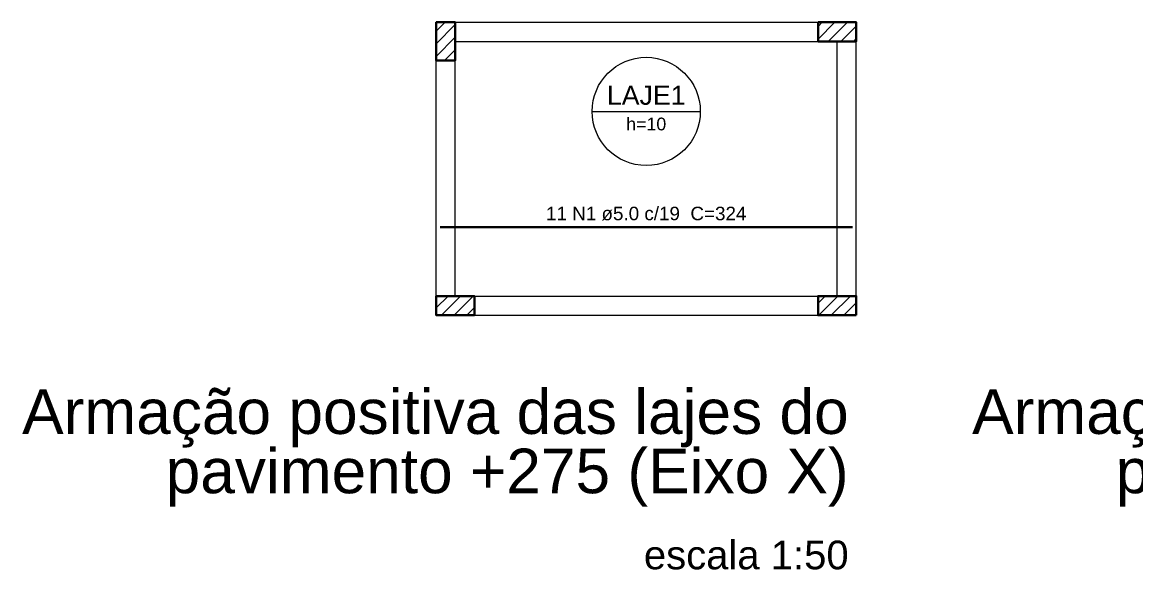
# Model space of a CAD drawing. Header units: millimetres. Extents: x 0 to 619, y -40 to 53.
# Drawn here: x 470.12 to 487.62, y -28.12 to -19.52 of the extents above; entities that cross this region are included whole.
import ezdxf

# ---------------------------------------------------------------- set-up
doc = ezdxf.new("R2010")
doc.units = ezdxf.units.MM
for name, color, linetype, lineweight in [('DT-Armadura positiva', 2, 'Continuous', 30), ('DT-Textos', 7, 'Continuous', 5), ('FO-Hachuras dos pilares', 9, 'Continuous', 5), ('FO-Pilares', 4, 'Continuous', 30), ('FO-Títulos', 1, 'Continuous', 20), ('FO-Vigas', 1, 'Continuous', 20)]:
    doc.layers.add(name, color=color, linetype=linetype, lineweight=lineweight)
doc.styles.add('Arial', font='arial.ttf')

msp = doc.modelspace()

# ---------------------------------------------------------------- hatches: boundary and pattern name
at = {"layer": 'FO-Hachuras dos pilares', "linetype": 'Continuous'}
h = msp.add_hatch(dxfattribs=at)
h.set_pattern_fill('ANSI31', color=256, scale=0.044, style=0)
h.paths.add_polyline_path([(476.6252, -20.1201), (476.7752, -20.1201), (476.9252, -20.1201), (476.9252, -19.8201), (476.9252, -19.5201), (476.7752, -19.5201), (476.6252, -19.5201), (476.6252, -19.8201)])
h = msp.add_hatch(dxfattribs=at)
h.set_pattern_fill('ANSI31', color=256, scale=0.044, style=0)
h.paths.add_polyline_path([(482.6252, -19.5201), (482.6252, -19.6701), (482.6252, -19.8201), (482.9252, -19.8201), (483.2252, -19.8201), (483.2252, -19.6701), (483.2252, -19.5201), (482.9252, -19.5201)])
h = msp.add_hatch(dxfattribs=at)
h.set_pattern_fill('ANSI31', color=256, scale=0.044, style=0)
h.paths.add_polyline_path([(477.2252, -24.1201), (477.2252, -23.9701), (477.2252, -23.8201), (476.9252, -23.8201), (476.6252, -23.8201), (476.6252, -23.9701), (476.6252, -24.1201), (476.9252, -24.1201)])
h = msp.add_hatch(dxfattribs=at)
h.set_pattern_fill('ANSI31', color=256, scale=0.044, style=0)
h.paths.add_polyline_path([(483.2252, -24.1201), (483.2252, -23.9701), (483.2252, -23.8201), (482.9252, -23.8201), (482.6252, -23.8201), (482.6252, -23.9701), (482.6252, -24.1201), (482.9252, -24.1201)])

# ---------------------------------------------------------------- linework, layer by layer
at = {"layer": 'DT-Armadura positiva'}
msp.add_line((476.6852, -22.7401), (483.1652, -22.7401), dxfattribs=at)
at = {"layer": 'DT-Textos'}
msp.add_line((479.0752, -20.9201), (480.7752, -20.9201), dxfattribs=at)
msp.add_circle((479.9252, -20.9201), 0.85, dxfattribs=at)
at = {"layer": 'FO-Pilares'}
for points in [[(476.6252, -20.1201), (476.7752, -20.1201), (476.9252, -20.1201), (476.9252, -19.8201), (476.9252, -19.5201), (476.7752, -19.5201), (476.6252, -19.5201), (476.6252, -19.8201), (476.6252, -20.1201)], [(482.6252, -19.5201), (482.6252, -19.6701), (482.6252, -19.8201), (482.9252, -19.8201), (483.2252, -19.8201), (483.2252, -19.6701), (483.2252, -19.5201), (482.9252, -19.5201), (482.6252, -19.5201)], [(477.2252, -24.1201), (477.2252, -23.9701), (477.2252, -23.8201), (476.9252, -23.8201), (476.6252, -23.8201), (476.6252, -23.9701), (476.6252, -24.1201), (476.9252, -24.1201), (477.2252, -24.1201)], [(483.2252, -24.1201), (483.2252, -23.9701), (483.2252, -23.8201), (482.9252, -23.8201), (482.6252, -23.8201), (482.6252, -23.9701), (482.6252, -24.1201), (482.9252, -24.1201), (483.2252, -24.1201)]]:
    msp.add_lwpolyline(points, close=True, dxfattribs=at)
at = {"layer": 'FO-Vigas'}
for p, q in [((476.9252, -19.5201), (482.6252, -19.5201)), ((476.9252, -19.8201), (482.6252, -19.8201)), ((482.9252, -23.8201), (482.9252, -19.8201)), ((483.2252, -23.8201), (483.2252, -19.8201)), ((476.6252, -23.8201), (476.6252, -20.1201)), ((476.9252, -23.8201), (476.9252, -20.1201)), ((477.2252, -23.8201), (482.6252, -23.8201)), ((477.2252, -24.1201), (482.6252, -24.1201))]:
    msp.add_line(p, q, dxfattribs=at)

# ---------------------------------------------------------------- texts
at = {"layer": 'DT-Armadura positiva', "color": 7, "insert": (479.9252, -22.6342), "char_height": 0.2118, "width": 5.59152, "attachment_point": 8, "line_spacing_factor": 0.9, "style": 'Arial'}
msp.add_mtext('11 N1 ø5.0 c/19  C=324', dxfattribs=at)
at = {"layer": 'DT-Textos', "attachment_point": 8, "line_spacing_factor": 0.798, "style": 'Arial'}
for s, insert, char_height, width in [('LAJE1', (479.9252, -20.8201), 0.3, 1.8), ('h=10', (479.9252, -21.2201), 0.2, 0.96)]:
    msp.add_mtext(s, dxfattribs=dict(at, insert=insert, char_height=char_height, width=width))
at = {"layer": 'FO-Títulos', "char_height": 0.7, "width": 17.64, "attachment_point": 9, "line_spacing_factor": 0.798, "style": 'Arial'}
for s, insert in [('Armação positiva das lajes do pavimento +275 (Eixo X)', (483.1068, -27.1267)), ('Armação positiva das lajes do pavimento +275 (Eixo Y)', (498.0368, -27.1267))]:
    msp.add_mtext(s, dxfattribs=dict(at, insert=insert))
at = {"layer": 'FO-Vigas', "insert": (483.1068, -28.1168), "char_height": 0.450508, "width": 5.946709, "attachment_point": 9, "line_spacing_factor": 0.798, "style": 'Arial'}
msp.add_mtext('escala 1:50', dxfattribs=at)

doc.saveas('drawing.dxf')
